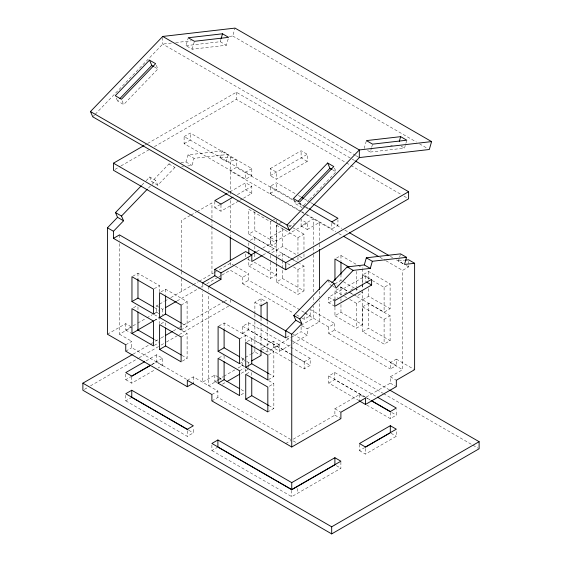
<?xml version="1.0" encoding="UTF-8"?>
<svg xmlns="http://www.w3.org/2000/svg" width="562" height="562" viewBox="0 0 562 562"><rect width="100%" height="100%" fill="white"/><g stroke="black" fill="none" stroke-linecap="round" stroke-linejoin="round"><path stroke-width="0.42" stroke-dasharray="2.81 2.11" d="M228.186 38.926L226.367 45.248L192.141 49.203L185.994 45.655L188.277 37.752M192.141 49.203L194.424 41.3M185.994 45.655L220.22 41.707L220.908 39.333M180.866 162.587L185.994 161.989L188.052 154.88L222.271 150.925L228.284 154.395L226.233 161.512L220.22 158.041L222.271 150.925M187.729 165.959L192.007 165.46L194.059 158.351L228.284 154.395M229.275 36.404L232.731 36.003L235.014 28.1M364.155 148.516L366.431 140.605M367.562 150.483L370.295 152.056L371.433 148.108M371.665 147.314L372.578 144.153M370.295 152.056L404.521 148.108L405.659 144.153M405.89 143.366L406.797 140.205M403.017 263.578L398.507 260.972L399.42 257.81M399.652 257.024L400.566 253.862M92.751 116.819L94.578 114.922M95.189 114.29L162.741 44.082L172.246 42.986M156.285 65.199L157.915 68.964L123.696 104.525L117.549 100.977L119.355 99.109M141.912 185.123L145.516 181.378M146.12 180.753L149.717 177.009L155.73 180.479L157.781 185.221L174.894 167.434L176.609 167.237M157.781 185.221L151.775 181.751L168.888 163.971L171.452 163.668M148.523 187.968L151.529 184.849M152.126 184.224L155.73 180.479M309.051 199.896L301.85 207.385L295.703 203.837L296.905 202.587M309.655 199.271L336.069 171.817L334.439 168.052M144.56 145.228L146.83 143.914M147.588 143.479L236.328 92.245L354.72 160.599M114.978 169.401L120.289 166.331M121.048 165.895L149.864 149.253M154.417 146.626L236.328 99.341L345.616 162.432M184.111 136.58L190.251 133.032L251.818 168.579L251.818 175.674L245.678 179.222L184.111 143.675L184.111 136.58L251.818 175.674M184.111 143.675L190.251 140.128L190.251 133.032M304.632 206.872L236.328 167.441L230.315 170.904L300.902 211.656M251.818 168.579L245.678 172.127L245.678 179.222M227.617 193.195L229.12 192.323M229.872 191.888L245.678 182.762L251.818 186.31L251.818 193.405L243.543 198.182M270.252 168.579L301.099 150.764L307.245 154.311L307.245 161.406L276.392 179.222L270.252 175.674L270.252 168.579L276.392 172.127L276.392 179.222M190.23 215.485L181.238 220.676L181.238 270.596M190.982 215.056L196.222 212.029M196.974 211.593L211.958 202.945L211.958 218.709M214.825 201.365L214.825 207.673L220.093 204.631M237.396 194.635L251.818 186.31M270.252 175.674L307.245 154.311M214.825 207.673L220.971 211.214L239.026 200.789M239.777 200.353L242.791 198.618M301.415 211.396L270.252 193.405L270.252 186.31L276.392 182.762L295.394 193.735M270.252 193.405L276.392 189.858L276.392 182.762M132.709 276.286L137.971 273.251L159.468 285.665L159.468 291.657M154.213 288.699L159.468 285.665M272.57 220.367L270.315 221.667L248.811 209.254L248.811 234.08L254.825 230.61L276.328 243.023L276.328 224.189M273.322 219.932L276.328 218.197M133.461 307.772L137.219 305.602M161.104 291.811L165.614 289.205L187.111 301.625L187.111 326.452L181.105 329.922M250.315 240.304L254.825 237.705L276.328 250.118L276.328 257.825M290.547 258.176L276.462 250.041L276.462 225.214L278.71 223.908M279.462 223.479L282.468 221.744M262.805 248.067L270.252 243.768L270.252 237.389L284.548 229.134M289.058 226.528L294.326 223.486M107.454 334.214L125.748 323.649L131.009 326.691M152.836 314.397L156.601 312.226L156.601 305.84L158.842 304.548M159.587 304.119L164.069 301.527M164.814 301.099L167.799 299.377M170.785 297.649L192.478 285.124M193.223 284.695L198.47 281.667M199.222 281.232L213.427 273.034M214.157 272.612L216.363 271.334M219.299 269.641L230.315 263.283L234.712 265.812M256.848 251.509L262.061 248.502M301.099 225.959L307.245 229.507L307.245 223.121L301.099 219.573L301.099 225.959L313.385 218.864L313.385 246.746M307.245 223.121L276.392 240.936L270.252 237.389M154.213 313.526L158.716 310.927M248.811 234.08L270.315 246.493L276.328 243.023M125.748 323.649L125.748 330.035L137.037 323.522M137.788 323.087L146.064 318.31M146.815 317.874L152.084 314.832M119.474 243.613L119.474 334.214L131.761 327.119M161.104 308.44L162.608 309.311L164.055 308.475M177.171 300.902L199.946 287.751M200.711 287.315L206.022 284.246M206.781 283.81L218.168 277.235M218.927 276.792L221.21 275.478M221.969 275.043L230.315 270.217L242.601 277.312L248.615 273.842L248.615 280.227L304.098 312.261M262.988 255.057L266.711 252.907M267.456 252.478L276.392 247.315L270.252 243.768M307.245 229.507L319.532 222.412L319.532 243.318M154.332 320.473L158.849 317.867M154.213 320.621L158.716 318.015M181.105 305.089L187.111 301.625M248.811 257.438L248.811 266.002L254.825 262.531L276.328 274.944L276.328 265.531M271.818 252.717L276.328 250.118M276.462 250.041L282.468 246.57L298.78 255.991M276.462 225.214L297.958 237.628L303.972 234.157L303.972 250.42M161.104 323.733L164.863 321.562M277.965 256.265L282.468 253.666L292.107 259.23M125.748 344.78L131.761 341.31L131.761 347.695L186.486 379.287M306.733 214.466L331.819 228.952L337.959 225.404L337.959 219.89M125.748 351.166L131.761 347.695M242.601 277.312L242.601 283.698L248.615 280.227M133.039 354.2L150.518 344.113M151.276 343.67L160.402 338.408M161.161 337.966L164.195 336.209M173.321 330.948L178.639 327.878M179.397 327.435L223.479 301.991M224.238 301.548L228.039 299.356M154.213 345.447L158.716 342.848M248.811 266.002L270.315 278.415L276.328 274.944M84.398 389.375L87.44 387.625M90.482 385.869L138.357 358.226M139.116 357.783L160.402 345.497M161.161 345.061L165.72 342.427M166.478 341.991L178.639 334.966M179.397 334.531L229.556 305.573M181.105 337.01L187.111 333.547L187.111 358.373L181.105 361.844M276.462 263.985L276.462 281.962L282.468 278.492L303.972 290.905L303.972 266.079L299.525 263.508M293.512 266.978L297.958 269.549L303.972 266.079M146.064 360.867L156.601 354.791L162.608 358.254L162.608 365.349L158.091 367.955M254.888 313.617L254.888 302.293L261.035 298.745L267.175 302.293M151.319 364.773L162.608 358.254M125.748 374.173L125.748 379.694L131.016 376.652M152.084 364.485L156.601 361.879L162.608 365.349M218.85 326.016L224.105 322.981L245.608 335.395L245.608 341.387M336.455 258.12L340.965 255.513L357.277 264.934M125.748 379.694L131.761 383.165L155.084 369.698M290.491 361.001L242.601 333.35L242.601 326.255L248.615 322.792L310.182 358.331L310.182 365.426L304.168 368.897L291.249 361.436M276.462 281.962L297.958 294.376L303.972 290.905M125.748 395.304L125.748 400.818L131.009 397.784M242.601 333.35L248.615 329.88L310.182 365.426M239.602 338.865L245.608 335.395M354.313 288.046L340.965 280.34L334.952 283.81L337.179 285.096M218.85 357.938L223.36 355.339M247.245 341.541L251.755 338.942L273.842 351.693L273.842 376.526L267.835 379.996M334.952 299.469L334.952 290.905L340.965 287.435L349.859 292.57M362.602 283.508L362.602 274.944L368.609 271.474L390.112 283.887L390.112 308.714L384.099 312.184L362.602 299.771L362.602 289.5M334.755 306.304L328.742 302.841L328.742 297.165L365.602 275.879L370.112 278.485M187.315 380.326L193.321 376.856L217.894 391.04L217.894 397.425L290.997 439.632M328.742 302.841L337.769 297.628M344.541 293.715L347.548 291.98M350.562 290.245L353.568 288.503M301.892 317.923L304.168 319.244L310.182 315.774L310.182 310.189M218.239 377.053L214.825 375.079L202.538 382.174L202.538 291.573M238.098 368.026L242.601 365.426L242.601 359.041L250.554 354.453M251.277 354.039L254.888 351.952L261.035 355.493M273.322 341.31L261.035 348.405L267.175 351.952L279.462 344.857L279.462 351.243L273.322 347.695L273.322 341.31L279.462 344.857M301.099 325.272L313.385 318.176L313.385 305.981M239.602 363.691L244.105 361.092M286.494 337.404L290.245 335.233M385.897 260.733L402.596 270.371L408.609 266.901L408.609 261.386M214.825 375.079L214.825 381.465L217.08 380.165M217.831 379.729L223.086 376.695M223.838 376.266L235.099 369.761M273.322 347.695L290.589 337.727M291.341 337.291L301.099 331.657L307.245 335.205L307.245 328.819L319.532 321.724L319.532 300.818M218.801 379.877L208.685 385.722L208.685 295.12M219.524 379.462L220.971 378.626L220.971 381.823M246.697 361.408L248.748 362.588L250.919 361.338M239.602 370.787L244.105 368.18M334.952 307.175L334.952 315.732L340.965 312.261L362.462 324.674L362.462 299.848L355.051 295.57M349.782 299.469L356.456 303.318L362.462 299.848M362.602 299.771L368.609 296.3L390.112 308.714M372.241 280.508L384.099 287.358L390.112 283.887M268.587 354.734L273.842 351.693M222.468 384.148L226.226 381.977M241.238 373.308L248.748 368.974M279.462 351.243L292.226 343.874M292.978 343.438L307.245 335.205M246.493 373.899L250.252 371.728M362.602 306.866L368.609 303.396L390.112 315.809L390.112 340.635L384.099 344.106L362.602 331.692L362.602 306.866L384.099 319.279L390.112 315.809M211.888 394.51L217.894 391.04M304.913 313.287L328.742 327.042L334.755 323.572L334.755 329.957L396.322 365.504L396.322 359.118L390.309 362.588L390.309 368.974L396.322 365.504M211.888 400.896L217.894 397.425M328.742 327.042L328.742 333.428L334.755 329.957M241.105 394.749L244.105 393.014M334.952 315.732L356.456 328.145L362.462 324.674M291.249 354.341L304.168 361.802L310.182 358.331M362.602 331.692L368.609 328.222L390.112 340.635M269.339 386.22L273.842 383.614L273.842 408.448L267.835 411.918M125.748 400.818L187.315 436.365L193.321 432.895L193.321 427.38M359.146 400.636L328.742 383.087L328.742 375.992L334.755 372.522L376.561 396.66M211.888 445.034L211.888 450.548L217.15 447.514M328.742 383.087L334.755 379.617L364.394 396.73M293.266 439.189L334.889 415.156L334.889 408.778L359.462 394.587L363.965 397.186M366.234 397.06L390.309 383.158L390.309 376.779L402.596 369.684L402.596 270.371M285.742 443.53L290.997 440.496M366.747 405.026L390.309 418.627L396.322 415.163L396.322 409.642M359.462 444.324L359.462 450.626L364.731 447.584M211.888 450.548L291.748 496.66L340.895 468.287L340.895 461.978M359.462 450.626L365.469 454.096L396.322 436.288L396.322 430.766M175.702 42.586L191.256 40.794M220.22 158.041L230.315 156.875L236.328 160.346L236.328 167.441M181.737 166.647L183.451 166.45M226.233 161.512L236.328 160.346M390.674 145.453L392.388 145.249M398.507 260.972L404.401 260.297M232.731 36.003L416.414 142.053M419.449 143.802L427.794 148.621M220.22 41.707L226.367 45.248M401.106 146.134L404.521 148.108M355.528 155.393L162.741 44.082L162.741 37.296M356.294 155.829L359.329 157.585M346.375 162.875L350.168 165.066M350.927 165.502L401.015 194.424M404.05 196.173L407.092 197.929M154.501 66.99L157.915 68.964M332.662 169.85L336.069 171.817M307.245 161.406L301.099 157.859L301.099 150.764M298.436 195.492L300.712 196.805M304.513 199.004L309.838 202.074M310.596 202.51L312.879 203.83M270.252 186.31L296.09 201.231M299.132 202.987L305.278 206.535M305.974 206.935L308.313 208.291M332.641 222.334L337.959 225.404M305.391 207.308L308.426 209.064M332.711 223.086L341.822 228.341M344.857 230.097L347.892 231.846M390.393 256.384L392.669 257.698M396.463 259.89L403.291 263.838M406.333 265.587L408.609 266.901M302.173 211.839L303.691 212.717M301.661 212.092L304.695 213.848M305.454 214.284L335.809 231.811M338.844 233.567L341.886 235.316M379.828 257.227L385.139 260.29M188.052 154.88L194.059 158.351M251.818 193.405L245.678 189.858L245.678 182.762M185.994 161.989L192.007 165.46M288.397 225.165L292.107 227.308M292.851 227.736L303.972 234.157M358.015 265.362L362.462 267.926M362.602 274.944L369.269 278.794M168.888 163.971L174.894 167.434M299.525 256.413L303.972 258.984M355.051 288.475L359.497 291.046M360.242 291.474L362.462 292.753L356.456 296.223L354.229 294.938M291.285 258.604L297.221 262.025M340.143 286.81L348.3 291.516M349.044 291.945L353.491 294.516M292.851 259.658L298.78 263.079M350.604 292.999L354.313 295.141M332.318 285.988L330.063 284.681L328.349 280.733M333.069 286.416L334.573 287.287M287.582 263.557L290.547 265.264M334.952 290.905L343.853 296.041M344.59 296.469L346.817 297.755M328.742 297.165L334.755 300.635M247.723 259.138L250.455 260.719M235.443 266.24L248.615 273.842M310.182 309.388L334.755 323.572M396.322 359.118L414.616 369.684M304.857 312.697L310.182 315.774M390.309 362.588L402.596 369.684M242.601 283.698L293.533 313.097M296.567 314.853L301.134 317.488M328.742 333.428L390.309 368.974M301.78 325.665L307.245 328.819M390.309 376.779L396.322 380.249M254.888 302.293L261.035 305.84M390.309 383.158L396.322 386.628M293.28 334.39L388.855 389.571M286.451 337.537L291.004 340.165M291.762 340.607L382.785 393.161M383.544 393.597L478.36 448.343M242.601 326.255L290.491 353.905M328.742 375.992L370.548 400.123M365.159 397.165L370.477 400.242M391.763 412.529L396.322 415.163M391.061 433.253L396.322 436.288M156.601 305.84L160.353 308.011M334.889 408.778L340.895 412.241M154.276 307.491L158.73 310.062M181.926 323.452L187.111 326.452M241.161 357.657L244.126 359.364M268.692 373.547L273.842 376.526M242.601 359.041L246.016 361.015M156.601 312.226L158.849 313.526M334.889 415.156L340.895 418.627M242.601 365.426L244.653 366.607M154.276 314.587L159.468 317.586L159.468 323.579M181.926 330.547L187.111 333.547M241.161 364.745L244.126 366.459M268.692 380.643L273.842 383.614M154.276 339.413L158.73 341.984M181.926 355.374L187.111 358.373M241.161 389.578L244.126 391.285M268.692 405.469L273.842 408.448M218.92 377.446L220.971 378.626M125.748 330.035L131.761 333.505M214.825 381.465L216.876 382.645M119.474 334.214L131.761 341.31M336.392 465.68L340.895 468.287M293.252 440.931L297.762 443.53M188.762 430.26L193.321 432.895M299.89 202.868L301.85 207.385M294.074 200.072L295.703 203.837M122.066 100.767L123.696 104.525M116.25 97.971L117.549 100.977M149.717 177.009L151.775 181.751M390.309 412.325L390.309 418.627M384.099 287.358L384.099 312.184M384.099 319.279L384.099 344.106M368.609 271.474L368.609 279.181M368.609 288.594L368.609 296.3M368.609 303.396L368.609 328.222M365.602 275.879L365.602 281.555M365.469 448.581L365.469 454.096M362.602 284.365L362.602 288.643M362.462 268.784L362.462 283.339M362.462 284.196L362.462 288.475M359.462 394.587L359.462 400.973M356.456 271.397L356.456 286.81M356.456 287.667L356.456 291.945M356.456 303.318L356.456 328.145M340.965 255.513L340.965 261.506M340.965 274.347L340.965 280.34M340.965 287.435L340.965 297.712M340.965 298.562L340.965 301.134M340.965 304.562L340.965 312.261M334.755 372.522L334.755 379.617M331.819 223.43L331.819 228.952M319.532 244.189L319.532 248.544M319.532 291.235L319.532 297.333M313.385 247.617L313.385 253.715M313.385 254.586L313.385 292.914M313.385 297.27L313.385 302.497M304.168 316.849L304.168 319.244M304.168 361.802L304.168 368.897M303.972 253.848L303.972 258.127M301.099 326.866L301.099 331.657M297.958 237.628L297.958 253.891M297.958 257.319L297.958 261.597M297.958 269.549L297.958 294.376M297.762 488.462L297.762 493.19M291.748 490.352L291.748 496.66M282.468 228.593L282.468 246.57M282.468 253.666L282.468 259.658M282.468 260.515L282.468 278.492M276.462 257.136L276.462 263.128M276.328 219.911L276.328 223.332M276.328 258.682L276.328 264.674M270.315 221.667L270.315 246.493M270.315 255.296L270.315 261.295M270.315 262.145L270.315 278.415M267.175 321.457L267.175 327.555M267.175 328.426L267.175 351.952M261.035 298.745L261.035 304.843M261.035 317.909L261.035 322.391M261.035 323.136L261.035 350.267M254.888 314.488L254.888 320.586M254.888 321.457L254.888 348.461M254.888 349.332L254.888 351.952M254.825 211.776L254.825 230.61M254.825 237.705L254.825 242.84M254.825 246.261L254.825 250.547M254.825 253.968L254.825 258.253M251.755 338.942L251.755 344.077M251.755 372.578L251.755 376.856M248.811 242.882L248.811 247.168M248.748 362.588L248.748 364.183M248.748 364.984L248.748 367.379M248.615 322.792L248.615 329.88M245.678 253.968L245.678 257.157M245.608 369.03L245.608 373.308M236.328 92.245L236.328 99.341M230.315 156.875L230.315 194.375M230.315 200.486L230.315 236.244M230.315 262.377L230.315 265.861M230.315 299.616L230.315 304.344M224.105 322.981L224.105 328.974M224.105 355.76L224.105 360.038M220.971 204.912L220.971 211.214M211.958 219.587L211.958 225.713M211.958 226.591L211.958 273.884M208.685 286.409L208.685 291.636M202.538 282.862L202.538 288.088M193.321 376.856L193.321 383.235M187.315 430.843L187.315 436.365M181.238 271.474L181.238 274.973M181.238 278.478L181.238 291.615M165.614 289.205L165.614 294.348M165.614 322.841L165.614 326.269M162.608 309.311L162.608 314.896M156.601 354.791L156.601 361.879M137.971 273.251L137.971 279.244M137.971 306.88L137.971 310.308M131.761 376.856L131.761 383.165M119.474 234.902L119.474 240.129"/><path stroke-width="0.84" d="M221.133 38.546L222.503 33.797L228.643 37.345L194.424 41.3L188.277 37.752L222.503 33.797M399.287 141.399L400.657 136.657L406.797 140.205L372.578 144.153L366.431 140.605L400.657 136.657M331.833 282.848L347.175 266.901L364.288 264.927L366.34 257.81L400.566 253.862L406.572 257.333L404.521 264.442L414.616 263.276L414.616 369.684L396.322 380.249L396.322 386.628L365.469 404.443L359.462 400.973M347.175 266.901L353.182 270.371L370.295 268.397L372.346 261.281L406.572 257.333M431.595 141.596L429.312 149.499L359.329 157.585L289.339 230.315L92.751 116.819L90.475 111.55L162.741 36.446L235.014 28.1L431.595 141.596L359.329 149.942L162.741 36.446M149.492 60.148L115.266 95.709L121.413 99.256L155.639 63.689L149.492 60.148L151.775 65.417L153.819 66.597M119.952 98.483L151.775 65.417M353.182 270.371L336.069 288.151L334.018 283.41L328.011 279.939L293.786 315.507L295.837 320.249L285.742 330.744L285.742 337.839L113.461 238.372L113.461 231.277L123.563 220.789L117.549 217.318L115.498 212.577L141.315 185.741M193.321 383.235L187.315 386.705L125.748 351.166L125.748 344.78L107.454 334.214L107.454 227.807L117.549 217.318M123.563 220.789L121.504 216.047L147.321 189.211M327.646 163.001L293.42 198.569L299.567 202.116L333.793 166.549L327.646 163.001L329.929 168.27L331.973 169.45M298.106 201.344L329.929 168.27M289.339 230.315L287.056 225.046L359.329 149.942L359.329 157.585M365.469 404.443L365.469 398.058L340.895 412.241L340.895 418.627L291.748 447.001L291.748 334.214L301.85 323.719L299.792 318.977L334.018 283.41M355.479 161.034L408.609 191.712L408.609 198.8L285.742 269.739L113.461 170.272L113.461 163.184L143.802 145.663M113.461 238.372L119.474 234.902L285.679 330.863M226.865 193.623L214.825 200.578L220.971 204.125M220.845 204.196L233.005 197.171M131.958 301.548L153.461 313.961L153.461 289.128L131.958 276.715L131.958 301.548L137.971 298.078L153.538 307.063M202.538 282.862L214.825 275.766L214.825 269.388L245.678 251.572L251.818 255.12L251.818 261.506L262.243 255.485M250.891 254.951L256.103 251.938M214.825 269.388L220.971 272.928L251.818 255.12M165.502 307.639L176.412 301.337M208.685 286.409L220.971 279.314L220.971 272.928M137.774 330.027L153.581 320.909M131.958 333.47L153.461 345.883L153.461 321.05L131.958 308.636L131.958 333.47L137.971 329.999L153.538 338.984M159.601 317.509L181.105 329.922L181.105 305.089L159.601 292.676L159.601 317.509L165.614 314.039L181.182 323.024M331.819 221.857L337.959 218.309L313.638 204.266M113.461 163.184L285.742 262.644L408.609 191.712M389.614 390.007L479.119 441.683L479.119 448.778L331.685 533.9L82.881 390.253L82.881 383.165L132.281 354.643M165.72 335.331L172.562 331.383M159.601 349.431L181.105 361.844L181.105 337.01L159.601 324.597L159.601 349.431L165.614 345.96L181.182 354.945M144.56 361.738L125.748 372.599L131.761 376.069L150.567 365.209M131.768 376.217L150.581 365.356M261.035 305.84L267.175 302.293L267.175 320.586M131.761 390.253L125.748 393.723L187.315 429.27L193.321 425.799L131.761 390.253L131.761 397.348L188.003 429.825M218.098 351.278L239.602 363.691L239.602 338.865L218.098 326.452L218.098 351.278L224.105 347.808L239.679 356.8M371.615 285.025L334.755 306.304L334.755 300.635L371.615 279.349L371.615 285.025L366.354 281.991M251.636 360.923L261.035 355.493L261.035 350.267M218.098 383.2L239.602 395.613L239.602 370.787L218.098 358.373L218.098 383.2L224.105 379.729L239.679 388.721M245.742 367.239L267.835 379.996L267.835 355.163L245.742 342.413L245.742 367.239L251.755 363.769L268.692 373.547M226.978 381.542L239.735 374.173M245.742 399.161L267.835 411.918L267.835 387.085L245.742 374.334L245.742 399.161L251.755 395.69L268.692 405.469M217.894 439.99L211.888 443.46L291.748 489.565L340.895 461.191L334.889 457.721L291.748 482.625L217.894 439.99L217.894 447.078L291.748 489.72L334.889 464.816L334.889 457.721M390.309 425.722L359.462 443.537L365.469 447.001L396.322 429.192L390.309 425.722L390.309 432.817M365.483 447.155L389.557 433.253M82.881 383.165L331.685 526.805L479.119 441.683M405.244 260.199L408.609 259.806L414.616 263.276M301.478 197.248L303.754 198.562M309.016 208.692L332.641 222.334M349.409 232.724L388.876 255.506M343.403 236.195L378.31 256.349M366.34 257.81L372.346 261.281M364.288 264.927L370.295 268.397M90.475 111.55L287.056 225.046M349.044 267.119L334.952 258.984L334.952 280.389M115.498 212.577L121.504 216.047M293.786 315.507L299.792 318.977M295.837 320.249L301.85 323.719M214.825 275.766L220.971 279.314M107.454 227.807L113.461 231.277M285.742 330.744L291.748 334.214M377.32 397.095L396.322 408.068L390.309 411.539L371.306 400.566M371.995 401.12L390.239 411.651M291.748 447.001L211.888 400.896L211.888 394.51L187.315 380.326L187.315 386.705M340.965 262.363L340.965 274.347M331.685 526.805L331.685 533.9M319.532 249.416L319.532 289.493M291.748 482.625L291.748 489.72M285.742 262.644L285.742 269.739M261.035 305.714L261.035 317.038M254.825 251.404L254.825 253.111M251.755 344.935L251.755 363.769M251.755 377.713L251.755 395.69M248.811 248.025L248.811 254.017M230.315 237.115L230.315 260.635M224.105 329.831L224.105 347.808M224.105 361.752L224.105 379.729M165.614 296.055L165.614 314.039M165.614 327.976L165.614 345.96M137.971 279.244L137.971 298.078M137.971 312.015L137.971 329.999"/></g></svg>
